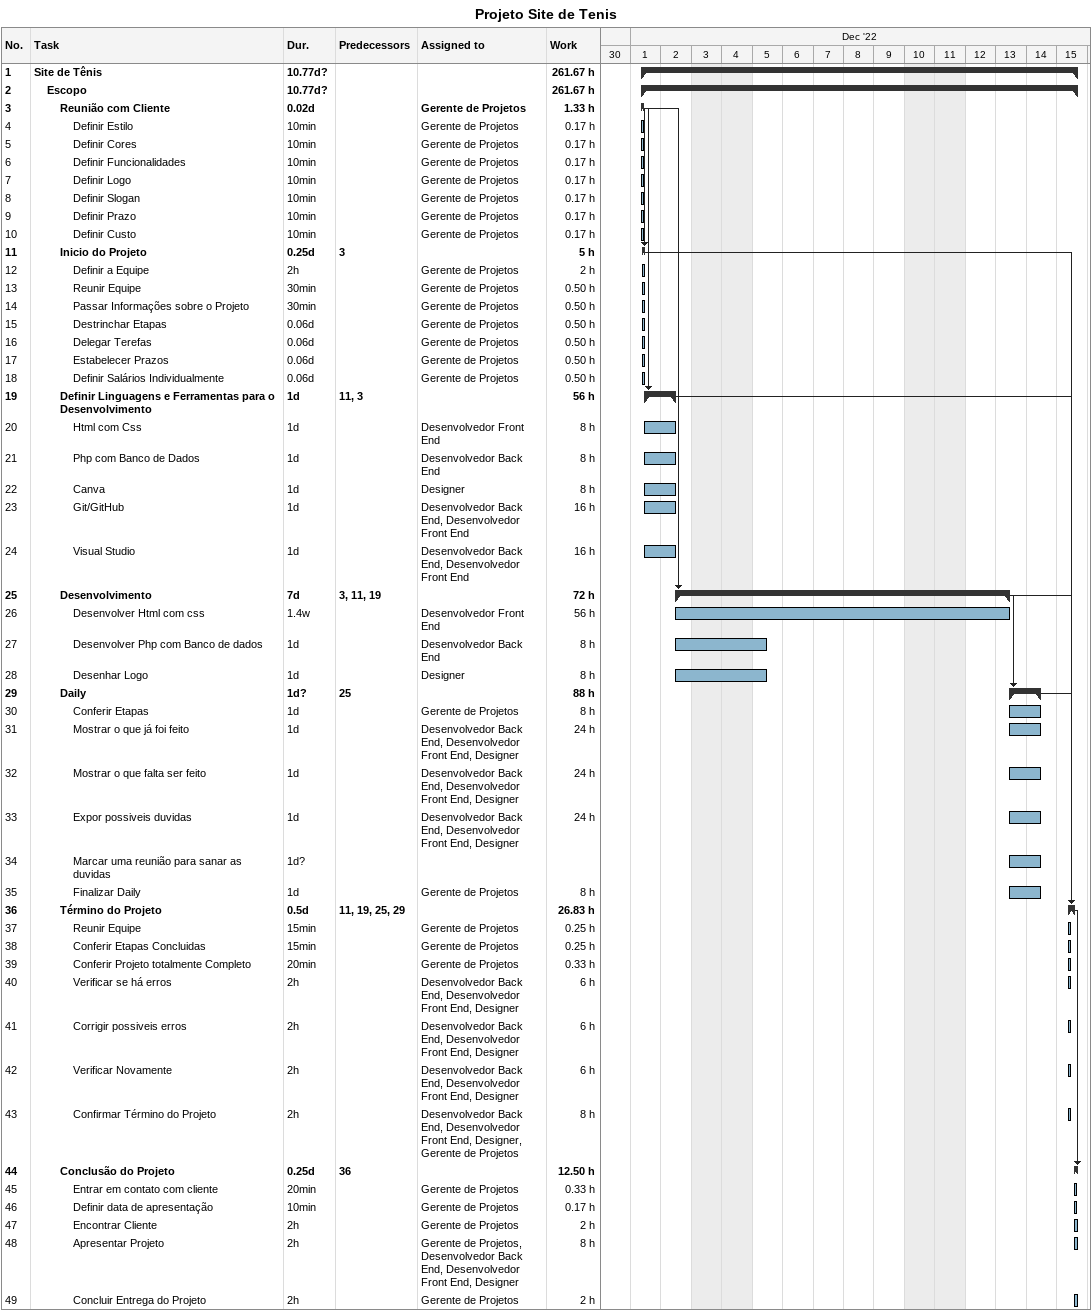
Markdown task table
Projeto Site de Tenis

| ID | Level | Task | Duration | Start | Finish | Predecessors | Resources | Work (h) |
|---|---|---|---|---|---|---|---|---|
| 1 | 1 | **Site de Tênis** | 10.77d? | 2022-12-01 | 2022-12-15 |  |  | 261.67 |
| 2 | 2 | **Escopo** | 10.77d? | 2022-12-01 | 2022-12-15 |  |  | 261.67 |
| 3 | 3 | **Reunião com Cliente** | 0.02d | 2022-12-01 | 2022-12-01 |  | Gerente de Projetos | 1.33 |
| 4 | 4 | Definir Estilo | 10min | 2022-12-01 | 2022-12-01 |  | Gerente de Projetos | 0.17 |
| 5 | 4 | Definir Cores | 10min | 2022-12-01 | 2022-12-01 |  | Gerente de Projetos | 0.17 |
| 6 | 4 | Definir Funcionalidades | 10min | 2022-12-01 | 2022-12-01 |  | Gerente de Projetos | 0.17 |
| 7 | 4 | Definir Logo | 10min | 2022-12-01 | 2022-12-01 |  | Gerente de Projetos | 0.17 |
| 8 | 4 | Definir Slogan | 10min | 2022-12-01 | 2022-12-01 |  | Gerente de Projetos | 0.17 |
| 9 | 4 | Definir Prazo | 10min | 2022-12-01 | 2022-12-01 |  | Gerente de Projetos | 0.17 |
| 10 | 4 | Definir Custo | 10min | 2022-12-01 | 2022-12-01 |  | Gerente de Projetos | 0.17 |
| 11 | 3 | **Inicio do Projeto** | 0.25d | 2022-12-01 | 2022-12-01 | 3 |  | 5 |
| 12 | 4 | Definir a Equipe | 2h | 2022-12-01 | 2022-12-01 |  | Gerente de Projetos | 2 |
| 13 | 4 | Reunir Equipe | 30min | 2022-12-01 | 2022-12-01 |  | Gerente de Projetos | 0.50 |
| 14 | 4 | Passar Informações sobre o Projeto | 30min | 2022-12-01 | 2022-12-01 |  | Gerente de Projetos | 0.50 |
| 15 | 4 | Destrinchar Etapas | 0.06d | 2022-12-01 | 2022-12-01 |  | Gerente de Projetos | 0.50 |
| 16 | 4 | Delegar Terefas | 0.06d | 2022-12-01 | 2022-12-01 |  | Gerente de Projetos | 0.50 |
| 17 | 4 | Estabelecer Prazos | 0.06d | 2022-12-01 | 2022-12-01 |  | Gerente de Projetos | 0.50 |
| 18 | 4 | Definir Salários Individualmente | 0.06d | 2022-12-01 | 2022-12-01 |  | Gerente de Projetos | 0.50 |
| 19 | 3 | **Definir Linguagens e Ferramentas para o Desenvolvimento** | 1d | 2022-12-01 | 2022-12-02 | 11, 3 |  | 56 |
| 20 | 4 | Html com Css | 1d | 2022-12-01 | 2022-12-02 |  | Desenvolvedor Front End | 8 |
| 21 | 4 | Php com Banco de Dados | 1d | 2022-12-01 | 2022-12-02 |  | Desenvolvedor Back End | 8 |
| 22 | 4 | Canva | 1d | 2022-12-01 | 2022-12-02 |  | Designer | 8 |
| 23 | 4 | Git/GitHub | 1d | 2022-12-01 | 2022-12-02 |  | Desenvolvedor Back End, Desenvolvedor Front End | 16 |
| 24 | 4 | Visual Studio | 1d | 2022-12-01 | 2022-12-02 |  | Desenvolvedor Back End, Desenvolvedor Front End | 16 |
| 25 | 3 | **Desenvolvimento** | 7d | 2022-12-02 | 2022-12-13 | 3, 11, 19 |  | 72 |
| 26 | 4 | Desenvolver Html com css | 1.4w | 2022-12-02 | 2022-12-13 |  | Desenvolvedor Front End | 56 |
| 27 | 4 | Desenvolver Php com Banco de dados | 1d | 2022-12-02 | 2022-12-05 |  | Desenvolvedor Back End | 8 |
| 28 | 4 | Desenhar Logo | 1d | 2022-12-02 | 2022-12-05 |  | Designer | 8 |
| 29 | 3 | **Daily** | 1d? | 2022-12-13 | 2022-12-14 | 25 |  | 88 |
| 30 | 4 | Conferir Etapas | 1d | 2022-12-13 | 2022-12-14 |  | Gerente de Projetos | 8 |
| 31 | 4 | Mostrar o que já foi feito | 1d | 2022-12-13 | 2022-12-14 |  | Desenvolvedor Back End, Desenvolvedor Front End, Designer | 24 |
| 32 | 4 | Mostrar o que falta ser feito | 1d | 2022-12-13 | 2022-12-14 |  | Desenvolvedor Back End, Desenvolvedor Front End, Designer | 24 |
| 33 | 4 | Expor possiveis duvidas | 1d | 2022-12-13 | 2022-12-14 |  | Desenvolvedor Back End, Desenvolvedor Front End, Designer | 24 |
| 34 | 4 | Marcar uma reunião para sanar as duvidas | 1d? | 2022-12-13 | 2022-12-14 |  |  |  |
| 35 | 4 | Finalizar Daily | 1d | 2022-12-13 | 2022-12-14 |  | Gerente de Projetos | 8 |
| 36 | 3 | **Término do Projeto** | 0.5d | 2022-12-15 | 2022-12-15 | 11, 19, 25, 29 |  | 26.83 |
| 37 | 4 | Reunir Equipe | 15min | 2022-12-15 | 2022-12-15 |  | Gerente de Projetos | 0.25 |
| 38 | 4 | Conferir Etapas Concluidas | 15min | 2022-12-15 | 2022-12-15 |  | Gerente de Projetos | 0.25 |
| 39 | 4 | Conferir Projeto totalmente Completo | 20min | 2022-12-15 | 2022-12-15 |  | Gerente de Projetos | 0.33 |
| 40 | 4 | Verificar se há erros | 2h | 2022-12-15 | 2022-12-15 |  | Desenvolvedor Back End, Desenvolvedor Front End, Designer | 6 |
| 41 | 4 | Corrigir possiveis erros | 2h | 2022-12-15 | 2022-12-15 |  | Desenvolvedor Back End, Desenvolvedor Front End, Designer | 6 |
| 42 | 4 | Verificar Novamente | 2h | 2022-12-15 | 2022-12-15 |  | Desenvolvedor Back End, Desenvolvedor Front End, Designer | 6 |
| 43 | 4 | Confirmar Término do Projeto | 2h | 2022-12-15 | 2022-12-15 |  | Desenvolvedor Back End, Desenvolvedor Front End, Designer, Gerente de Projetos | 8 |
| 44 | 3 | **Conclusão do Projeto** | 0.25d | 2022-12-15 | 2022-12-15 | 36 |  | 12.50 |
| 45 | 4 | Entrar em contato com cliente | 20min | 2022-12-15 | 2022-12-15 |  | Gerente de Projetos | 0.33 |
| 46 | 4 | Definir data de apresentação | 10min | 2022-12-15 | 2022-12-15 |  | Gerente de Projetos | 0.17 |
| 47 | 4 | Encontrar Cliente | 2h | 2022-12-15 | 2022-12-15 |  | Gerente de Projetos | 2 |
| 48 | 4 | Apresentar Projeto | 2h | 2022-12-15 | 2022-12-15 |  | Gerente de Projetos, Desenvolvedor Back End, Desenvolvedor Front End, Designer | 8 |
| 49 | 4 | Concluir Entrega do Projeto | 2h | 2022-12-15 | 2022-12-15 |  | Gerente de Projetos | 2 |
